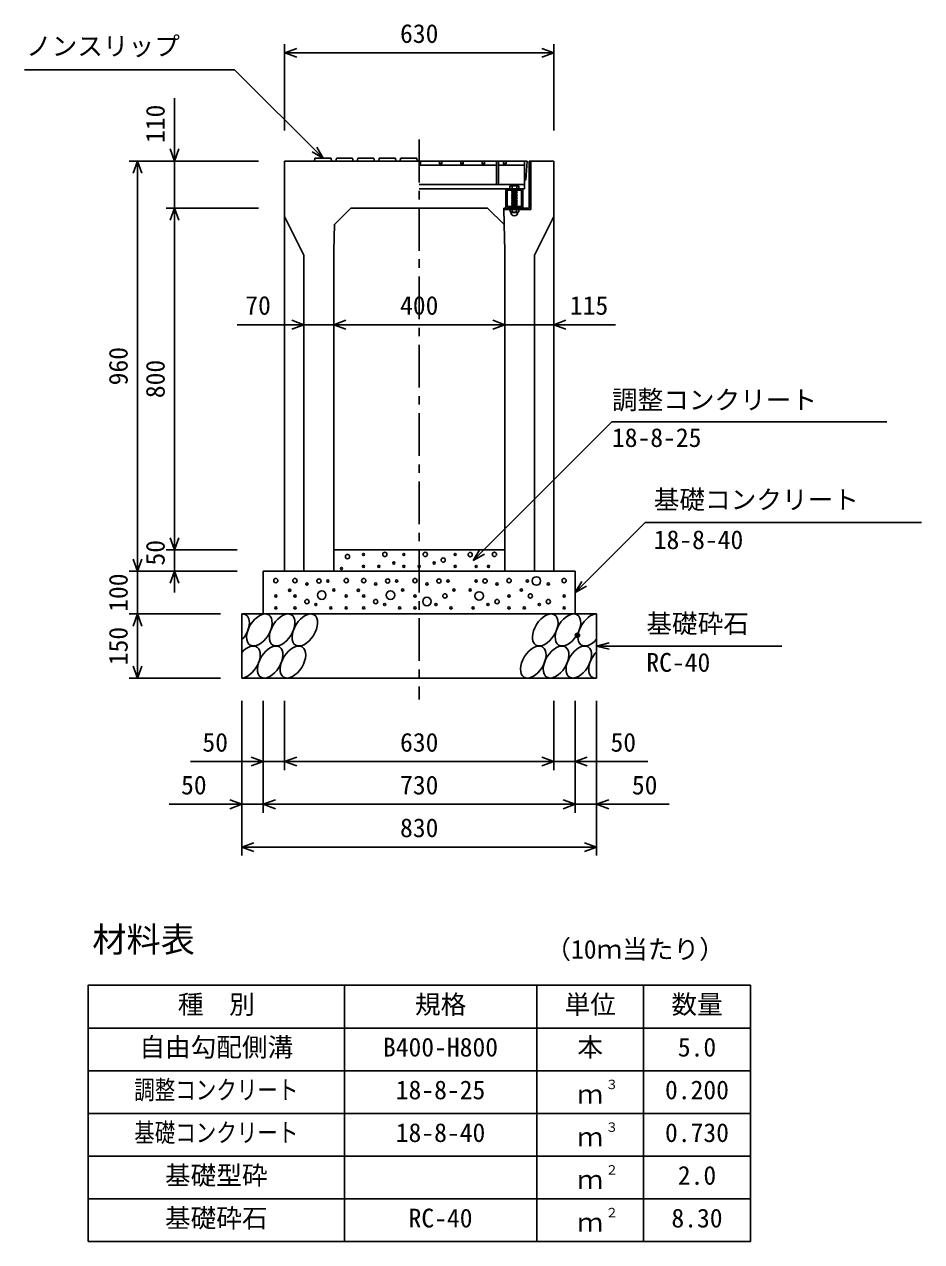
# Model space of a CAD drawing. Units: millimetres, scale not verified. Extents: x -16800 to 16800, y -5940 to 5940.
# Drawn here: x 10883 to 12982, y 854 to 3702 of the extents above; entities that cross this region are included whole.
import ezdxf
from ezdxf.enums import TextEntityAlignment as Align

# ---------------------------------------------------------------- set-up
doc = ezdxf.new("R2010")
doc.units = ezdxf.units.MM
doc.header["$LTSCALE"] = 20
doc.header["$PDMODE"] = 32
doc.header["$PDSIZE"] = 10
doc.linetypes.add('CHAIN1', pattern=[8, 5, -1, 1, -1])
doc.linetypes.add('DOTTED', pattern=[1.75, 0.25, -1.5])
for name, color, linetype, lineweight in [('0-0_DIM', 7, 'Continuous', 25), ('0-2_HATCH', 6, 'Continuous', 25), ('0-3_HYO', 3, 'Continuous', 25), ('0-4_HYO2', 4, 'Continuous', 25), ('0-5_OUTLINE', 3, 'Continuous', 25), ('0-6_TXT', 7, 'Continuous', 25)]:
    doc.layers.add(name, color=color, linetype=linetype, lineweight=lineweight)
doc.layers.add('0-A__0-0_', color=4, linetype='Continuous')
doc.styles.add('ＭＳ ゴシック', font='')
doc.styles.get('ＭＳ ゴシック').set_extended_font_data('MS Gothic')

msp = doc.modelspace()

# ---------------------------------------------------------------- linework, layer by layer
at = {"layer": '0-0_DIM'}
for p, q in [((11491.78, 3655.74), (11491.78, 3454)), ((12121.78, 3655.74), (12121.78, 3454)), ((12121.78, 3635.74), (11491.78, 3635.74)), ((10882.68, 3596.07), (11374.75, 3596.07)), ((11581.78, 3389.03), (11374.75, 3596.07)), ((11234.25, 3529.69), (11234.25, 3382.53)), ((11581.78, 3389.03), (11555.8, 3404.03)), ((11581.78, 3389.03), (11566.78, 3415.01)), ((11127.58, 3382.53), (11430.91, 3382.53)), ((11147.58, 3382.53), (11147.58, 2422.53)), ((11234.25, 3272.53), (11234.25, 3382.53)), ((11214.25, 3272.53), (11430.91, 3272.53)), ((11234.25, 2472.53), (11234.25, 3272.53)), ((11536.78, 2999.52), (11380.6, 2999.52)), ((11536.78, 2999.52), (11606.78, 2999.52)), ((11606.78, 2999.52), (12006.78, 2999.52)), ((12006.78, 2999.52), (12121.78, 2999.52)), ((12266.25, 2999.52), (12121.78, 2999.52)), ((12335.44, 2536.19), (12171.78, 2372.53)), ((12335.44, 2536.19), (12982.31, 2536.19)), ((11214.25, 2472.53), (11380.91, 2472.53)), ((11234.25, 2472.53), (11234.25, 2422.53)), ((11933.1, 2447.53), (11948.1, 2473.51)), ((11933.1, 2447.53), (11959.09, 2462.53)), ((11127.58, 2422.53), (11380.91, 2422.53)), ((11147.58, 2322.53), (11147.58, 2422.53)), ((11234.25, 2372.53), (11234.25, 2422.53)), ((12171.78, 2372.53), (12186.78, 2398.51)), ((12171.78, 2372.53), (12197.76, 2387.53)), ((11127.58, 2322.53), (11341.78, 2322.53)), ((11147.58, 2322.53), (11147.58, 2172.53)), ((12221.78, 2247.53), (12250.76, 2255.3)), ((12221.78, 2247.53), (12655.1, 2247.53)), ((12221.78, 2247.53), (12250.76, 2239.77)), ((11127.58, 2172.53), (11341.78, 2172.53)), ((11391.78, 1757.02), (11391.78, 2119.36)), ((11441.78, 1857.02), (11441.78, 2119.36)), ((11491.78, 1957.02), (11491.78, 2119.36)), ((12121.78, 1957.02), (12121.78, 2119.36)), ((12171.78, 1857.02), (12171.78, 2119.36)), ((12221.78, 1757.02), (12221.78, 2119.36)), ((11271.78, 1977.02), (11491.78, 1977.02)), ((11491.78, 1977.02), (12121.78, 1977.02)), ((12341.78, 1977.02), (12121.78, 1977.02)), ((11221.78, 1877.02), (11441.78, 1877.02)), ((11441.78, 1877.02), (12171.78, 1877.02)), ((12391.78, 1877.02), (12171.78, 1877.02)), ((11391.78, 1777.02), (12221.78, 1777.02))]:
    msp.add_line(p, q, dxfattribs=at)
at = {"layer": '0-0_DIM', "linetype": 'CHAIN1'}
msp.add_line((11806.78, 3432.53), (11806.78, 2122.53), dxfattribs=at)
at = {"layer": '0-0_DIM'}
for points in [[(11520.01, 3625.48), (11491.82, 3635.74), (11520.01, 3646)], [(12093.63, 3646), (12121.82, 3635.74), (12093.63, 3625.48)], [(11244.51, 3410.72), (11234.25, 3382.53), (11223.99, 3410.72)], [(11157.84, 3354.34), (11147.58, 3382.53), (11137.32, 3354.34)], [(11244.51, 3244.34), (11234.25, 3272.53), (11223.99, 3244.34)], [(11508.59, 2989.26), (11536.78, 2999.52), (11508.59, 3009.78)], [(11634.97, 2989.26), (11606.78, 2999.52), (11634.97, 3009.78)], [(11978.59, 3009.78), (12006.78, 2999.52), (11978.59, 2989.26)], [(12149.97, 3009.78), (12121.78, 2999.52), (12149.97, 2989.26)], [(11933.1, 2447.53), (12257.57, 2772), (12901.12, 2772)], [(11244.51, 2500.72), (11234.25, 2472.53), (11223.99, 2500.72)], [(11157.84, 2450.72), (11147.58, 2422.53), (11137.32, 2450.72)], [(11244.51, 2394.34), (11234.25, 2422.53), (11223.99, 2394.34)], [(11157.84, 2294.34), (11147.58, 2322.53), (11137.32, 2294.34)], [(11157.84, 2200.72), (11147.58, 2172.53), (11137.32, 2200.72)], [(11413.59, 1987.28), (11441.78, 1977.02), (11413.59, 1966.76)], [(11519.97, 1966.76), (11491.78, 1977.02), (11519.97, 1987.28)], [(12093.59, 1987.28), (12121.78, 1977.02), (12093.59, 1966.76)], [(12199.97, 1987.28), (12171.78, 1977.02), (12199.97, 1966.76)], [(11363.59, 1887.28), (11391.78, 1877.02), (11363.59, 1866.76)], [(11469.97, 1866.76), (11441.78, 1877.02), (11469.97, 1887.28)], [(12143.59, 1887.28), (12171.78, 1877.02), (12143.59, 1866.76)], [(12249.97, 1887.28), (12221.78, 1877.02), (12249.97, 1866.76)], [(11419.97, 1766.76), (11391.78, 1777.02), (11419.97, 1787.28)], [(12193.59, 1787.28), (12221.78, 1777.02), (12193.59, 1766.76)]]:
    msp.add_lwpolyline(points, dxfattribs=at)
at = {"layer": '0-2_HATCH'}
for p, q in [((11562.78, 3389.03), (11561.78, 3382.53)), ((11562.78, 3389.03), (11600.78, 3389.03)), ((11600.78, 3389.03), (11601.78, 3382.53)), ((11612.78, 3389.03), (11611.78, 3382.53)), ((11612.78, 3389.03), (11650.78, 3389.03)), ((11650.78, 3389.03), (11651.78, 3382.53)), ((11662.78, 3389.03), (11661.78, 3382.53)), ((11662.78, 3389.03), (11700.78, 3389.03)), ((11700.78, 3389.03), (11701.78, 3382.53)), ((11712.78, 3389.03), (11711.78, 3382.53)), ((11712.78, 3389.03), (11750.78, 3389.03)), ((11750.78, 3389.03), (11751.78, 3382.53)), ((11762.78, 3389.03), (11761.78, 3382.53)), ((11762.78, 3389.03), (11800.78, 3389.03)), ((11800.78, 3389.03), (11801.78, 3382.53)), ((11806.78, 3382.53), (12059.28, 3382.53)), ((11806.78, 3372.53), (11987.78, 3372.53)), ((11987.78, 3382.53), (11987.78, 3327.53)), ((11992.28, 3382.53), (11992.28, 3327.53)), ((11992.28, 3372.53), (12053.28, 3372.53)), ((12053.28, 3382.53), (12053.28, 3317.53)), ((12064.28, 3382.53), (12064.28, 3272.53)), ((12067.48, 3382.53), (12067.48, 3269.33)), ((11806.78, 3327.53), (12053.28, 3327.53)), ((11806.78, 3317.53), (12053.28, 3317.53)), ((12020.78, 3325.03), (12018.78, 3323.53)), ((12018.78, 3317.53), (12018.78, 3323.53)), ((12039.78, 3317.53), (12018.78, 3317.53)), ((12019.11, 3323.81), (12020.78, 3325.03)), ((12037.78, 3325.03), (12020.78, 3325.03)), ((12022.78, 3317.53), (12035.78, 3317.53)), ((12022.78, 3316.53), (12023.78, 3317.53)), ((12023.78, 3315.53), (12022.78, 3316.53)), ((12022.78, 3314.53), (12023.78, 3315.53)), ((12023.78, 3313.53), (12022.78, 3314.53)), ((12022.78, 3312.53), (12023.78, 3313.53)), ((12035.78, 3313.53), (12022.78, 3312.53)), ((12023.78, 3311.53), (12022.78, 3312.53)), ((12022.78, 3310.53), (12023.78, 3311.53)), ((12035.78, 3311.53), (12022.78, 3310.53)), ((12023.78, 3309.53), (12022.78, 3310.53)), ((12022.78, 3308.53), (12023.78, 3309.53)), ((12035.78, 3309.53), (12022.78, 3308.53)), ((12023.78, 3307.53), (12022.78, 3308.53)), ((12022.78, 3306.53), (12023.78, 3307.53)), ((12035.78, 3307.53), (12022.78, 3306.53)), ((12023.78, 3305.53), (12022.78, 3306.53)), ((12035.78, 3305.53), (12022.78, 3304.53)), ((12022.78, 3304.53), (12023.78, 3305.53)), ((12023.78, 3317.53), (12023.78, 3323.53)), ((12034.78, 3317.53), (12034.78, 3323.53)), ((12034.78, 3316.53), (12035.78, 3317.53)), ((12035.78, 3315.53), (12034.78, 3316.53)), ((12034.78, 3312.53), (12035.78, 3313.53)), ((12035.78, 3311.53), (12034.78, 3312.53)), ((12034.78, 3310.53), (12035.78, 3311.53)), ((12035.78, 3309.53), (12034.78, 3310.53)), ((12034.78, 3308.53), (12035.78, 3309.53)), ((12035.78, 3307.53), (12034.78, 3308.53)), ((12034.78, 3304.53), (12035.78, 3305.53)), ((12039.46, 3323.81), (12037.78, 3325.03)), ((12039.78, 3317.53), (12039.78, 3323.53)), ((12035.78, 3303.53), (12022.78, 3302.53)), ((12023.78, 3301.53), (12022.78, 3302.53)), ((12035.78, 3301.53), (12022.78, 3300.53)), ((12022.78, 3300.53), (12023.78, 3301.53)), ((12023.78, 3299.53), (12022.78, 3300.53)), ((12035.78, 3299.53), (12022.78, 3298.53)), ((12022.78, 3298.53), (12023.78, 3299.53)), ((12023.78, 3297.53), (12022.78, 3298.53)), ((12035.78, 3297.53), (12022.78, 3296.53)), ((12022.78, 3296.53), (12023.78, 3297.53)), ((12023.78, 3295.53), (12022.78, 3296.53)), ((12035.78, 3295.53), (12022.78, 3294.53)), ((12022.78, 3294.53), (12023.78, 3295.53)), ((12023.78, 3293.53), (12022.78, 3294.53)), ((12035.78, 3293.53), (12022.78, 3292.53)), ((12022.78, 3292.53), (12023.78, 3293.53)), ((12023.78, 3291.54), (12022.78, 3292.53)), ((12022.78, 3290.54), (12023.78, 3291.54)), ((12035.78, 3291.53), (12022.78, 3290.53)), ((12023.78, 3289.54), (12022.78, 3290.54)), ((12035.78, 3289.54), (12022.78, 3288.53)), ((12022.78, 3288.54), (12023.78, 3289.54)), ((12023.78, 3287.54), (12022.78, 3288.54)), ((12035.78, 3287.54), (12022.78, 3286.54)), ((12022.78, 3286.54), (12023.78, 3287.54)), ((12023.78, 3285.54), (12022.78, 3286.54)), ((12035.78, 3285.54), (12022.78, 3284.54)), ((12022.78, 3284.54), (12023.78, 3285.54)), ((12023.78, 3283.54), (12022.78, 3284.54)), ((12035.78, 3283.54), (12022.78, 3282.54)), ((12022.78, 3282.54), (12023.78, 3283.54)), ((12023.78, 3281.54), (12022.78, 3282.54)), ((12035.78, 3281.54), (12022.78, 3280.54)), ((12022.78, 3280.54), (12023.78, 3281.54)), ((12023.78, 3279.54), (12022.78, 3280.54)), ((12035.78, 3279.54), (12022.78, 3278.54)), ((12022.78, 3278.54), (12023.78, 3279.54)), ((12023.78, 3277.54), (12022.78, 3278.54)), ((12035.78, 3277.54), (12022.78, 3276.54)), ((12022.78, 3276.54), (12023.78, 3277.54)), ((12023.78, 3275.54), (12022.78, 3276.54)), ((12035.78, 3303.53), (12034.78, 3304.53)), ((12034.78, 3302.53), (12035.78, 3303.53)), ((12035.78, 3301.53), (12034.78, 3302.53)), ((12034.78, 3300.53), (12035.78, 3301.53)), ((12034.78, 3300.53), (12035.78, 3299.53)), ((12034.78, 3298.53), (12035.78, 3299.53)), ((12034.78, 3298.53), (12035.78, 3297.53)), ((12034.78, 3296.53), (12035.78, 3297.53)), ((12034.78, 3296.53), (12035.78, 3295.53)), ((12034.78, 3294.53), (12035.78, 3295.53)), ((12034.78, 3294.53), (12035.78, 3293.53)), ((12034.78, 3292.53), (12035.78, 3293.53)), ((12034.78, 3292.53), (12035.78, 3291.53)), ((12034.78, 3290.53), (12035.78, 3291.53)), ((12034.78, 3290.53), (12035.78, 3289.53)), ((12034.78, 3288.53), (12035.78, 3289.54)), ((12034.78, 3288.53), (12035.78, 3287.54)), ((12034.78, 3286.54), (12035.78, 3287.54)), ((12034.78, 3286.54), (12035.78, 3285.54)), ((12034.78, 3284.54), (12035.78, 3285.54)), ((12034.78, 3284.54), (12035.78, 3283.54)), ((12034.78, 3282.54), (12035.78, 3283.54)), ((12034.78, 3282.54), (12035.78, 3281.54)), ((12034.78, 3280.54), (12035.78, 3281.54)), ((12034.78, 3280.54), (12035.78, 3279.54)), ((12034.78, 3278.54), (12035.78, 3279.54)), ((12034.78, 3278.54), (12035.79, 3277.53)), ((12034.78, 3276.54), (12035.78, 3277.54)), ((12034.78, 3276.54), (12035.79, 3275.53)), ((12004.28, 3272.53), (12005.25, 3234.07)), ((12004.28, 3272.53), (12064.28, 3272.53)), ((12004.28, 3269.33), (12067.48, 3269.33)), ((12019.94, 3269.33), (12019.08, 3268.69)), ((12019.08, 3268.69), (12019.08, 3263.5)), ((12020.77, 3262.53), (12019.08, 3263.5)), ((12038.63, 3269.33), (12019.94, 3269.33)), ((12020.77, 3262.21), (12020.77, 3262.53)), ((12037.8, 3262.53), (12020.77, 3262.53)), ((12037.8, 3262.21), (12020.77, 3262.21)), ((12022.79, 3274.53), (12023.79, 3275.53)), ((12023.79, 3273.53), (12022.79, 3274.53)), ((12022.79, 3272.53), (12023.79, 3273.53)), ((12023.79, 3271.53), (12022.79, 3272.53)), ((12022.79, 3270.53), (12023.79, 3271.53)), ((12023.79, 3269.53), (12022.79, 3270.53)), ((12023.6, 3269.33), (12023.79, 3269.53)), ((12023.6, 3269.33), (12035.6, 3269.33)), ((12024.18, 3268.69), (12024.18, 3263.5)), ((12034.39, 3268.69), (12034.39, 3263.5)), ((12034.79, 3274.53), (12035.79, 3275.53)), ((12034.79, 3274.53), (12035.79, 3273.53)), ((12034.79, 3272.53), (12035.79, 3273.53)), ((12034.79, 3272.53), (12035.79, 3271.53)), ((12034.79, 3270.53), (12035.79, 3271.53)), ((12034.79, 3270.53), (12035.79, 3269.53)), ((12035.6, 3269.33), (12035.79, 3269.53)), ((12037.8, 3262.53), (12039.49, 3263.5)), ((12037.8, 3262.21), (12037.8, 3262.53)), ((12038.63, 3269.33), (12039.49, 3268.69)), ((12039.49, 3268.69), (12039.49, 3263.5))]:
    msp.add_line(p, q, dxfattribs=at)
at = {"layer": '0-2_HATCH', "linetype": 'DOTTED'}
for p, q in [((12035.78, 3317.53), (12022.78, 3316.53)), ((12035.78, 3315.53), (12022.78, 3314.53)), ((12035.79, 3275.53), (12022.79, 3274.53)), ((12035.79, 3273.53), (12022.79, 3272.53)), ((12035.79, 3271.53), (12022.79, 3270.53))]:
    msp.add_line(p, q, dxfattribs=at)
at = {"layer": '0-2_HATCH'}
for points in [[(11809.78, 3382.53), (11809.78, 3376.53), (11806.78, 3376.53)], [(11859.78, 3382.53), (11859.78, 3376.53), (11853.78, 3376.53), (11853.78, 3382.53)], [(11909.78, 3382.53), (11909.78, 3376.53), (11903.78, 3376.53), (11903.78, 3382.53)], [(11959.78, 3382.53), (11959.78, 3376.53), (11953.78, 3376.53), (11953.78, 3382.53)], [(12009.78, 3382.53), (12009.78, 3376.53), (12003.78, 3376.53), (12003.78, 3382.53)], [(12053.28, 3338.53), (12056.28, 3338.53), (12059.28, 3382.53)], [(12035.78, 3313.53), (12034.78, 3314.53), (12035.78, 3315.53)], [(12035.78, 3305.53), (12034.78, 3306.53), (12035.78, 3307.53)], [(12022.78, 3302.53), (12023.78, 3303.53), (12022.78, 3304.53)]]:
    msp.add_lwpolyline(points, dxfattribs=at)
for points in [[(12049.28, 3317.53), (12049.28, 3272.53), (12009.28, 3272.53), (12009.28, 3317.53)], [(12046.08, 3314.33), (12046.08, 3275.73), (12012.48, 3275.73), (12012.48, 3314.33)]]:
    msp.add_lwpolyline(points, close=True, dxfattribs=at)
for centre, radius in [((11638.82, 2456.79), 5), ((11676.28, 2461.85), 2.5), ((11726.19, 2461.85), 5), ((11770.75, 2461.85), 2.5), ((11820.66, 2461.85), 5), ((11862.72, 2448.71), 5), ((11890.75, 2461.85), 2.5), ((11925.92, 2461.56), 5), ((11982.61, 2461.85), 5), ((11624.8, 2428.78), 2.5), ((11676.28, 2433.83), 2.5), ((11712.17, 2433.83), 2.5), ((11747.21, 2441.71), 2.5), ((11770.75, 2433.83), 2.5), ((11806.64, 2433.83), 2.5), ((11841.69, 2441.71), 2.5), ((11890.75, 2433.83), 2.5), ((11939.94, 2433.55), 2.5), ((11968.59, 2433.83), 2.5), ((11471.11, 2400.59), 5), ((11515.85, 2400.59), 5), ((11543.89, 2392.71), 2.5), ((11571.92, 2399.71), 5), ((11592.95, 2399.71), 2.5), ((11635.85, 2400.59), 5), ((11676.75, 2400.59), 5), ((11704.79, 2392.71), 2.5), ((11732.83, 2399.71), 5), ((11753.86, 2399.71), 2.5), ((11796.75, 2400.59), 5), ((11824.79, 2392.71), 2.5), ((11852.83, 2399.71), 5), ((11873.86, 2399.71), 2.5), ((11939.71, 2399.71), 2.5), ((11960.74, 2399.71), 5), ((11988.78, 2392.71), 2.5), ((12016.82, 2400.59), 5), ((12059.71, 2399.71), 2.5), ((12080.74, 2399.71), 10), ((12108.78, 2392.71), 2.5), ((12145.76, 2400.59), 5), ((11471.11, 2364.69), 2.5), ((11503.43, 2377.79), 2.5), ((11515.85, 2364.69), 2.5), ((11578.46, 2366.7), 10), ((11606.97, 2378.7), 2.5), ((11635.85, 2364.69), 2.5), ((11664.33, 2377.79), 2.5), ((11676.75, 2364.69), 2.5), ((11739.36, 2366.7), 10), ((11767.87, 2378.7), 2.5), ((11796.75, 2364.69), 2.5), ((11866.84, 2364.69), 5), ((11887.87, 2378.7), 2.5), ((11925.69, 2378.7), 2.5), ((11946.72, 2364.69), 10), ((12016.82, 2364.69), 2.5), ((12045.69, 2378.7), 2.5), ((12066.72, 2364.69), 5), ((12145.76, 2364.69), 2.5), ((11471.11, 2336.68), 2.5), ((11515.85, 2336.68), 2.5), ((11543.89, 2351.56), 5), ((11564.91, 2344.56), 2.5), ((11599.96, 2336.68), 2.5), ((11635.85, 2336.68), 2.5), ((11676.75, 2336.68), 2.5), ((11704.79, 2351.56), 5), ((11725.82, 2344.56), 2.5), ((11760.86, 2336.68), 2.5), ((11796.75, 2336.68), 2.5), ((11824.79, 2351.56), 10), ((11845.82, 2344.56), 2.5), ((11880.86, 2336.68), 2.5), ((11932.7, 2336.68), 2.5), ((11967.75, 2344.56), 2.5), ((11988.78, 2351.56), 5), ((12016.82, 2336.68), 2.5), ((12052.7, 2336.68), 2.5), ((12087.75, 2344.56), 2.5), ((12108.78, 2351.56), 5), ((12145.76, 2336.68), 2.5)]:
    msp.add_circle(centre, radius, dxfattribs=at)
for centre, radius, start, end in [((12021.28, 3320.91), 3.62, 46.39563, 133.60437), ((12029.28, 3308.91), 15.62, 69.39075, 110.60925), ((12037.28, 3320.91), 3.62, 46.39563, 133.60437), ((12021.63, 3263.99), 5.35, 61.49832, 118.50684), ((12021.63, 3268.2), 5.35, 241.49843, 298.50089), ((12029.28, 3262.21), 8.19, 180, 359.99995), ((12029.28, 3248.92), 20.42, 75.52621, 104.47362), ((12029.28, 3283.27), 20.42, 255.52638, 284.47374), ((12036.94, 3263.99), 5.35, 61.49231, 118.50169), ((12036.94, 3268.2), 5.35, 241.49989, 298.5)]:
    msp.add_arc(centre, radius, start, end, dxfattribs=at)
for centre, start_param, end_param in [((11379.42, 2285.02), 4.385593, 6.6745444), ((12207.93, 2285.02), 0.3357715, 4.4411806), ((11404.74, 2210.03), 3.5111464, 7.548991), ((12233.25, 2210.03), 1.2110787, 3.5658734)]:
    msp.add_ellipse(centre, major_axis=(21.81, 35.31), ratio=0.5792, start_param=start_param, end_param=end_param, dxfattribs=at)
for centre in [(11432.63, 2285.02), (11485.84, 2285.02), (11539.05, 2285.02), (12101.51, 2285.02), (12154.72, 2285.02), (11457.95, 2210.03), (11511.16, 2210.03), (12073.62, 2210.03), (12126.83, 2210.03), (12180.04, 2210.03)]:
    msp.add_ellipse(centre, major_axis=(21.81, 35.31), ratio=0.5792, dxfattribs=at)
at = {"layer": '0-3_HYO'}
for p, q in [((11631.78, 1453.57), (11631.78, 853.57)), ((12081.78, 1453.57), (12081.78, 853.57)), ((12331.78, 1453.57), (12331.78, 853.57)), ((11031.78, 1353.57), (12581.78, 1353.57))]:
    msp.add_line(p, q, dxfattribs=at)
msp.add_lwpolyline([(11031.78, 853.57), (12581.78, 853.57), (12581.78, 1453.57), (11031.78, 1453.57)], close=True, dxfattribs=at)
at = {"layer": '0-4_HYO2'}
for p, q in [((11031.78, 1253.57), (12581.78, 1253.57)), ((11031.78, 1153.57), (12581.78, 1153.57)), ((11031.78, 1053.57), (12581.78, 1053.57)), ((11031.78, 953.57), (12581.78, 953.57))]:
    msp.add_line(p, q, dxfattribs=at)
at = {"layer": '0-5_OUTLINE'}
for p, q in [((11806.78, 3382.53), (11491.78, 3382.53)), ((11491.78, 3382.53), (11491.78, 2422.53)), ((12121.78, 3382.53), (12064.28, 3382.53)), ((12121.78, 3382.53), (12121.78, 2422.53)), ((11491.78, 3252.53), (11536.78, 3162.53)), ((11646.78, 3272.53), (11966.78, 3272.53)), ((12076.78, 3162.53), (12121.78, 3252.53)), ((11536.78, 3162.53), (11536.78, 2422.53)), ((11606.78, 3172.53), (11606.78, 2422.53)), ((12006.78, 3172.53), (12006.78, 2422.53)), ((12076.78, 3162.53), (12076.78, 2422.53)), ((11606.78, 2472.53), (12006.78, 2472.53)), ((11441.78, 2422.53), (11441.78, 2322.53)), ((11441.78, 2422.53), (12171.78, 2422.53)), ((11491.78, 2422.53), (11606.78, 2422.53)), ((12006.78, 2422.53), (12121.78, 2422.53)), ((12171.78, 2422.53), (12171.78, 2322.53)), ((11391.78, 2172.53), (11391.78, 2322.53)), ((11391.78, 2322.53), (12221.78, 2322.53)), ((12221.78, 2172.53), (12221.78, 2322.53)), ((11391.78, 2172.53), (12221.78, 2172.53))]:
    msp.add_line(p, q, dxfattribs=at)
for points in [[(11646.78, 3272.53), (11608.32, 3234.07), (11606.78, 3172.53)], [(11966.78, 3272.53), (12005.25, 3234.07), (12006.78, 3172.53)]]:
    msp.add_lwpolyline(points, dxfattribs=at)
at = {"layer": '0-A__0-0_'}
msp.add_point((12176.78, 2272.53), dxfattribs=at)

# ---------------------------------------------------------------- texts
at = {"layer": '0-0_DIM', "style": 'ＭＳ ゴシック'}
for s, p in [('ノンスリップ', (10886.53, 3616.25)), ('630', (11761.78, 3645.74)), ('70', (11399.63, 3009.52)), ('400', (11761.78, 3009.52)), ('115', (12159.15, 3009.52)), ('調整コンクリート', (12257.57, 2788.42)), ('18-8-25', (12257.57, 2700.14)), ('基礎コンクリート', (12355.44, 2554.92)), ('18-8-40', (12355.44, 2461.11)), ('基礎砕石', (12338.1, 2264.71)), ('RC-40', (12338.1, 2174.02)), ('50', (11299.34, 1987.02)), ('630', (11761.78, 1987.02)), ('50', (12254.23, 1987.02)), ('50', (11249.34, 1887.02)), ('730', (11761.78, 1887.02)), ('50', (12304.23, 1887.02)), ('830', (11761.78, 1787.02))]:
    msp.add_text(s, height=43.99, dxfattribs=at).set_placement(p, align=Align.BOTTOM_LEFT)
for s, p in [('110', (11224.25, 3424.62)), ('960', (11137.58, 2857.53)), ('800', (11224.25, 2827.53)), ('50', (11224.25, 2435.86)), ('100', (11137.58, 2327.53)), ('150', (11137.58, 2202.53))]:
    msp.add_text(s, height=43.99, rotation=90, dxfattribs=at).set_placement(p, align=Align.BOTTOM_LEFT)
at = {"layer": '0-6_TXT', "style": 'ＭＳ ゴシック'}
for s, height, p in [('材料表', 58.65, (11041.78, 1513.57)), ('（10ｍ当たり）', 43.99, (12101.78, 1502.57)), ('種\u3000別', 43.99, (11241.78, 1373.57)), ('規格', 43.99, (11796.78, 1373.57)), ('単位', 43.99, (12146.78, 1373.57)), ('数量', 43.99, (12396.78, 1373.57)), ('自由勾配側溝', 43.99, (11151.78, 1273.57)), ('B400-H800', 43.99, (11721.78, 1273.57)), ('本', 43.99, (12176.78, 1273.57)), ('5.0', 43.99, (12411.78, 1273.57)), ('18-8-25', 43.99, (11751.78, 1173.57)), ('３', 21.99, (12242.33, 1203.94)), ('0.200', 43.99, (12381.78, 1173.57)), ('ｍ', 43.99, (12176.78, 1163.57)), ('18-8-40', 43.99, (11751.78, 1073.57)), ('３', 21.99, (12242.33, 1103.94)), ('0.730', 43.99, (12381.78, 1073.57)), ('ｍ', 43.99, (12176.78, 1063.57)), ('基礎型砕', 43.99, (11211.78, 973.57)), ('２', 21.99, (12242.33, 1003.94)), ('2.0', 43.99, (12411.78, 973.57)), ('ｍ', 43.99, (12176.78, 963.57)), ('基礎砕石', 43.99, (11211.78, 873.57)), ('RC-40', 43.99, (11781.78, 873.57)), ('２', 21.99, (12242.33, 903.94)), ('8.30', 43.99, (12396.78, 873.57)), ('ｍ', 43.99, (12176.78, 863.57))]:
    msp.add_text(s, height=height, dxfattribs=at).set_placement(p, align=Align.BOTTOM_LEFT)
at = {"layer": '0-6_TXT', "style": 'ＭＳ ゴシック', "width": 0.8}
for s, p in [('調整コンクリート', (11139.78, 1173.57)), ('基礎コンクリート', (11139.78, 1073.57))]:
    msp.add_text(s, height=43.99, dxfattribs=at).set_placement(p, align=Align.BOTTOM_LEFT)

doc.saveas('drawing.dxf')
